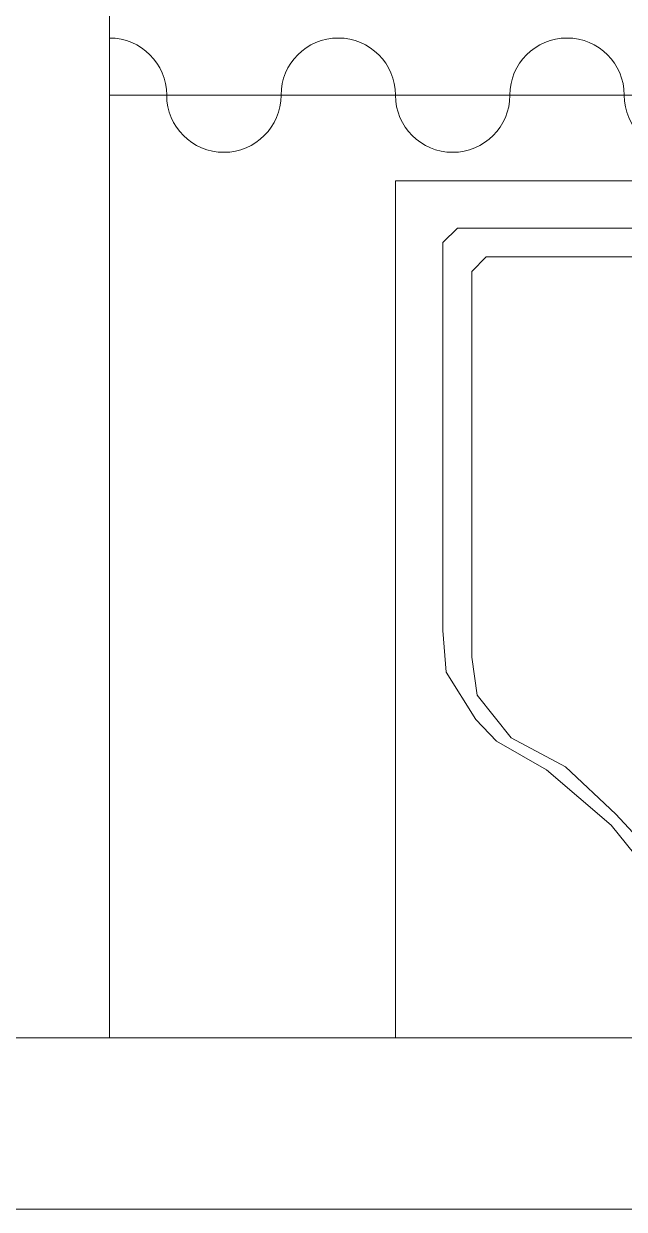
# Model space of a CAD drawing. Header units: millimetres. Extents: x -32 to 1412, y -324 to 2887.
# Drawn here: x 1033.916 to 1034.441, y 2053.059 to 2054.097 of the extents above; entities that cross this region are included whole.
import ezdxf

# ---------------------------------------------------------------- set-up
doc = ezdxf.new("R2010")
doc.units = ezdxf.units.MM
doc.header["$LTSCALE"] = 0.5
doc.layers.add('arquitetura', color=252, linetype='CONTINUOUS', lineweight=5)

msp = doc.modelspace()

# ---------------------------------------------------------------- linework, layer by layer
at = {"layer": 'arquitetura', "color": 252}
for p, q in [((1033.9912, 2053.2091), (1033.9912, 2055.0591)), ((1034.5912, 2054.0341), (1033.9912, 2054.0341)), ((1034.2412, 2053.9591), (1034.9912, 2053.9591)), ((1034.2412, 2053.2091), (1034.2412, 2053.9591)), ((1034.2827, 2053.9051), (1034.2953, 2053.9177)), ((1034.2953, 2053.9177), (1034.7858, 2053.9177)), ((1034.2827, 2053.5656), (1034.2827, 2053.9051)), ((1034.3079, 2053.8799), (1034.3204, 2053.8925)), ((1034.3204, 2053.8925), (1034.7858, 2053.8925)), ((1034.3079, 2053.5423), (1034.3079, 2053.8799)), ((1034.2827, 2053.5656), (1034.2856, 2053.5291)), ((1034.3079, 2053.5423), (1034.3127, 2053.509)), ((1034.2856, 2053.5291), (1034.3114, 2053.4876)), ((1034.3127, 2053.509), (1034.3424, 2053.4717)), ((1034.3114, 2053.4876), (1034.3294, 2053.4689)), ((1034.3424, 2053.4717), (1034.39, 2053.4462)), ((1034.3294, 2053.4689), (1034.3732, 2053.4436)), ((1034.3732, 2053.4436), (1034.4298, 2053.3954)), ((1034.39, 2053.4462), (1034.4338, 2053.4048)), ((1034.4338, 2053.4048), (1034.4672, 2053.3687)), ((1034.4298, 2053.3954), (1034.4866, 2053.3246)), ((1034.9412, 2053.2091), (1033.7912, 2053.2091)), ((1034.9912, 2053.2091), (1034.2412, 2053.2091)), ((1017.8312, 2053.0591), (1037.4912, 2053.0591))]:
    msp.add_line(p, q, dxfattribs=at)
for centre, start, end in [((1033.9912, 2054.0341), 0, 90), ((1034.1912, 2054.0341), 0, 180), ((1034.3912, 2054.0341), 0, 180), ((1034.0912, 2054.0341), 180, 0), ((1034.2912, 2054.0341), 180, 0), ((1034.4912, 2054.0341), 180, 0)]:
    msp.add_arc(centre, 0.05, start, end, dxfattribs=at)

doc.saveas('drawing.dxf')
